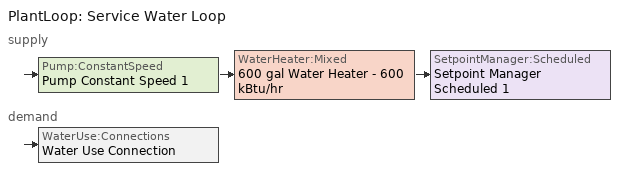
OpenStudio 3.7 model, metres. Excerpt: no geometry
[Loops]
PlantLoop 'Service Water Loop'
 supply: Pump:ConstantSpeed 'Pump Constant Speed 1' > WaterHeater:Mixed '600 gal Water Heater - 600 kBtu/hr' > SetpointManager:Scheduled 'Setpoint Manager Scheduled 1'
 demand: WaterUse:Connections 'Water Use Connection'
[SizingPeriod:DesignDay] Daily Dry-Bulb Temperature Range {deltaC}=9.3; Barometric Pressure {Pa}=100893; Wind Speed {m/s}=4.9; Wind Direction {deg}=220; Rain Indicator=No; Snow Indicator=No; Day of Month=21; Month=7; Day Type=SummerDesignDay; Daylight Saving Time Indicator=No; Dry-Bulb Temperature Range Modifier Type=DefaultMultipliers; Solar Model Indicator=ASHRAETau; ASHRAE Clear Sky Optical Depth for Beam Irradiance=0.465; ASHRAE Clear Sky Optical Depth for Diffuse Irradiance=1.966
Name | Maximum Dry-Bulb Temperature {C} | Humidity Condition Type | Wetbulb or DewPoint at Maximum Dry-Bulb {C} | Enthalpy at Maximum Dry-Bulb {J/kg}
Montreal Int'l Ann Clg .4% Condns WB=>MDB | 28.1 | Wetbulb | 23.2
Montreal Int'l Ann Clg .4% Condns DP=>MDB | 26 | Dewpoint | 21.6
Montreal Int'l Ann Clg .4% Condns Enth=>MDB | 28.1 | Enthalpy | 23 | 69300
[Sizing:Zone] Zone Cooling Design Supply Air Temperature Input Method=SupplyAirTemperature; Zone Cooling Design Supply Air Temperature {C}=14; Zone Cooling Design Supply Air Temperature Difference {deltaC}=11.11; Zone Heating Design Supply Air Temperature Input Method=SupplyAirTemperature; Zone Heating Design Supply Air Temperature {C}=40; Zone Heating Design Supply Air Temperature Difference {deltaC}=11.11; Zone Cooling Design Supply Air Humidity Ratio {kg-H2O/kg-air}=0.0085; Zone Heating Design Supply Air Humidity Ratio {kg-H2O/kg-air}=0.008; Cooling Design Air Flow Method=DesignDay; Heating Design Air Flow Method=DesignDay; Account for Dedicated Outdoor Air System=No; Dedicated Outdoor Air System Control Strategy=NeutralSupplyAir; Dedicated Outdoor Air Low Setpoint Temperature for Design {C}=autosize; Dedicated Outdoor Air High Setpoint Temperature for Design {C}=autosize; Zone Load Sizing Method=Sensible Load Only No Latent Load; Zone Latent Cooling Design Supply Air Humidity Ratio Input Method=HumidityRatioDifference; Zone Cooling Design Supply Air Humidity Ratio Difference {kgWater/kgDryAir}=0.005; Zone Latent Heating Design Supply Air Humidity Ratio Input Method=HumidityRatioDifference; Zone Humidification Design Supply Air Humidity Ratio Difference {kgWater/kgDryAir}=0.005
Thermal Zone 1; Thermal Zone 2; Thermal Zone 3; Thermal Zone 4; Thermal Zone 5; Thermal Zone 6; Thermal Zone 7; Thermal Zone 8; Thermal Zone 9; Thermal Zone 10; Thermal Zone 11; Thermal Zone 12; Thermal Zone 13; Thermal Zone 14; Thermal Zone 15; Thermal Zone 16; Thermal Zone 17; Thermal Zone 18; Thermal Zone 19; Thermal Zone 20; Thermal Zone 21; Thermal Zone 22; Thermal Zone 23; Thermal Zone 24; Thermal Zone 25; Thermal Zone 26; Thermal Zone 27; Thermal Zone 28; Thermal Zone 29; Thermal Zone 30; Thermal Zone 31; Thermal Zone 32; Thermal Zone 33; Thermal Zone 34; Thermal Zone 35; Thermal Zone 36; Thermal Zone 37; Thermal Zone 38; Thermal Zone 39; Thermal Zone 40; Thermal Zone 41; Thermal Zone 42; Thermal Zone 43; Thermal Zone 44
[Zone equipment]
Thermal Zone 1: Elec Baseboard, PTHP
Thermal Zone 2: Elec Baseboard 28, PTHP 28
Thermal Zone 3: Elec Baseboard 29, PTHP 29
Thermal Zone 4: Elec Baseboard 31, PTHP 31
Thermal Zone 5: Elec Baseboard 27, PTHP 27
Thermal Zone 6: Elec Baseboard 26, PTHP 26
Thermal Zone 7: Elec Baseboard 30, PTHP 30
Thermal Zone 8: Elec Baseboard 32, PTHP 32
Thermal Zone 9: Elec Baseboard 39, PTHP 39
Thermal Zone 10: Elec Baseboard 40, PTHP 40
Thermal Zone 11: Elec Baseboard 41, PTHP 41
Thermal Zone 12: Elec Baseboard 42, PTHP 42
Thermal Zone 13: Elec Baseboard 38, PTHP 38
Thermal Zone 14: Elec Baseboard 43, PTHP 43
Thermal Zone 15: Elec Baseboard 34, PTHP 34
Thermal Zone 16: Elec Baseboard 33, PTHP 33
Thermal Zone 17: Elec Baseboard 37, PTHP 37
Thermal Zone 18: Elec Baseboard 36, PTHP 36
Thermal Zone 19: Elec Baseboard 35, PTHP 35
Thermal Zone 20: Elec Baseboard 3, PTHP 3
Thermal Zone 21: Elec Baseboard 22, PTHP 22
Thermal Zone 22: Elec Baseboard 7, PTHP 7
Thermal Zone 23: Elec Baseboard 12, PTHP 12
Thermal Zone 24: Elec Baseboard 2, PTHP 2
Thermal Zone 25: Elec Baseboard 24, PTHP 24
Thermal Zone 26: Elec Baseboard 16, PTHP 16
Thermal Zone 27: Elec Baseboard 8, PTHP 8
Thermal Zone 28: Elec Baseboard 19, PTHP 19
Thermal Zone 29: Elec Baseboard 13, PTHP 13
Thermal Zone 30: Elec Baseboard 14, PTHP 14
Thermal Zone 31: Elec Baseboard 17, PTHP 17
Thermal Zone 32: Elec Baseboard 20, PTHP 20
Thermal Zone 33: Elec Baseboard 4, PTHP 4
Thermal Zone 34: Elec Baseboard 15, PTHP 15
Thermal Zone 35: Elec Baseboard 9, PTHP 9
Thermal Zone 36: Elec Baseboard 11, PTHP 11
Thermal Zone 37: Elec Baseboard 18, PTHP 18
Thermal Zone 38: Elec Baseboard 5, PTHP 5
Thermal Zone 39: Elec Baseboard 6, PTHP 6
Thermal Zone 40: Elec Baseboard 25, PTHP 25
Thermal Zone 41: Elec Baseboard 23, PTHP 23
Thermal Zone 42: Elec Baseboard 21, PTHP 21
Thermal Zone 43: Elec Baseboard 10, PTHP 10
Thermal Zone 44: Elec Baseboard 1, PTHP 1
[WaterUse:Equipment:Definition]
Name | Peak Flow Rate {m3/s} | Target Temperature Schedule | Sensible Fraction Schedule | Latent Fraction Schedule
MURB_Service Hot Water GENERAL | 0.0001 | 60.0C Hot Water | 0.2 Hot Water Sensible Fraction | 0.05 Hot Water Latent Fraction
Whole Building Water Equipment Definition - 100 units 200 occupants | 0.0004 | SHW_Temperature_140F | Fraction Sensible - 0.2 | Fraction Sensible - 0.05
[ZoneHVAC:Baseboard:Convective:Electric] Availability Schedule=Always On Discrete hvac_library; Nominal Capacity {W}=autosize; Efficiency=1
Elec Baseboard; Elec Baseboard 1; Elec Baseboard 2; Elec Baseboard 3; Elec Baseboard 4; Elec Baseboard 5; Elec Baseboard 6; Elec Baseboard 7; Elec Baseboard 8; Elec Baseboard 9; Elec Baseboard 10; Elec Baseboard 11; Elec Baseboard 12; Elec Baseboard 13; Elec Baseboard 14; Elec Baseboard 15; Elec Baseboard 16; Elec Baseboard 17; Elec Baseboard 18; Elec Baseboard 19; Elec Baseboard 20; Elec Baseboard 21; Elec Baseboard 22; Elec Baseboard 23; Elec Baseboard 24; Elec Baseboard 25; Elec Baseboard 26; Elec Baseboard 27; Elec Baseboard 28; Elec Baseboard 29; Elec Baseboard 30; Elec Baseboard 31; Elec Baseboard 32; Elec Baseboard 33; Elec Baseboard 34; Elec Baseboard 35; Elec Baseboard 36; Elec Baseboard 37; Elec Baseboard 38; Elec Baseboard 39; Elec Baseboard 40; Elec Baseboard 41; Elec Baseboard 42; Elec Baseboard 43
[PlantLoop]
Service Water Loop: Glycol Concentration=0; Maximum Loop Temperature {C}=60; Minimum Loop Temperature {C}=10; Plant Loop Volume {m3}=Autocalculate; Load Distribution Scheme=Optimal
[Sizing:Plant]
Service Water Loop: Loop Type=Heating; Design Loop Exit Temperature {C}=60; Loop Design Temperature Difference {deltaC}=5; Sizing Option=NonCoincident; Zone Timesteps in Averaging Window=1; Coincident Sizing Factor Mode=None
[SetpointManager:Scheduled]
Setpoint Manager Scheduled 1: Control Variable=Temperature; Schedule=SHW_Temperature_140F
[Pump:ConstantSpeed]
Pump Constant Speed 1: Rated Flow Rate {m3/s}=autosize; Rated Pump Head {Pa}=29891; Rated Power Consumption {W}=autosize; Motor Efficiency=0.9; Fraction of Motor Inefficiencies to Fluid Stream=0; Pump Control Type=Intermittent; Design Power Sizing Method=PowerPerFlowPerPressure; Design Electric Power per Unit Flow Rate {W/(m3/s)}=348701.1; Design Shaft Power per Unit Flow Rate per Unit Head {W-s/m3-Pa}=1.28205
[WaterHeater:Mixed]
600 gal Water Heater - 600 kBtu/hr: Tank Volume {m3}=2.27125; Setpoint Temperature Schedule=SHW_Temperature_140F; Deadband Temperature Difference {deltaC}=5; Maximum Temperature Limit {C}=82.22222; Heater Control Type=Cycle; Heater Maximum Capacity {W}=175842; Heater Fuel Type=NaturalGas; Heater Thermal Efficiency=0.801543; Off Cycle Parasitic Fuel Consumption Rate {W}=2562; Off Cycle Parasitic Fuel Type=NaturalGas; Off Cycle Parasitic Heat Fraction to Tank=0.8; On Cycle Parasitic Fuel Consumption Rate {W}=2562; On Cycle Parasitic Fuel Type=NaturalGas; Ambient Temperature Indicator=Schedule; Ambient Temperature Schedule=Water Heater Ambient Temp Schedule - 70F; Off Cycle Loss Coefficient to Ambient Temperature {W/K}=6; On Cycle Loss Coefficient to Ambient Temperature {W/K}=6; Use Side Effectiveness=1; Source Side Effectiveness=1; Use Side Design Flow Rate {m3/s}=autosize; Source Side Design Flow Rate {m3/s}=autosize; Indirect Water Heating Recovery Time {hr}=1.5; Source Side Flow Control Mode=IndirectHeatPrimarySetpoint
[WaterHeater:Sizing]
600 gal Water Heater - 600 kBtu/hr: Design Mode=PeakDraw; Time Storage Can Meet Peak Draw {hr}=0.538503; Time for Tank Recovery {hr}=0; Nominal Tank Volume for Autosizing Plant Connections {m3}=1
[WaterUse:Equipment]
Name | Water Use Equipment Definition | Flow Rate Fraction Schedule
ESTAR MFHR Whole Building Water Use Equipment | Whole Building Water Equipment Definition - 100 units 200 occupants | ESTAR MFHR DHW Fraction Schedule
Water Use Equipment 1 | MURB_Service Hot Water GENERAL
[WaterUse:Connections]
Water Use Connection: Hot Water Supply Temperature Schedule=MURB hot water equipment schedule; Water Use Equipment Name 1=Water Use Equipment 1
[ZoneHVAC:PackagedTerminalHeatPump] Availability Schedule=Always On Discrete hvac_library; Supply Air Flow Rate During Cooling Operation {m3/s}=Autosize; Supply Air Flow Rate During Heating Operation {m3/s}=Autosize; Supply Air Flow Rate When No Cooling or Heating is Needed {m3/s}=Autosize; Outdoor Air Flow Rate During Cooling Operation {m3/s}=Autosize; Outdoor Air Flow Rate During Heating Operation {m3/s}=Autosize; Outdoor Air Flow Rate When No Cooling or Heating is Needed {m3/s}=Autosize; Maximum Supply Air Temperature from Supplemental Heater {C}=Autosize; Supply Air Fan Operating Mode Schedule=Always On Discrete hvac_library
Name | Supply Air Fan | Heating Coil | Cooling Coil | Supplemental Heating Coil
PTHP | PTHP CV Fan | PTHP 1 Spd DX Htg Coil | PTHP 1 Spd DX Clg Coil | PTHP Elec Htg Backup Coil
PTHP 1 | PTHP CV Fan 1 | PTHP 1 Spd DX Htg Coil 1 | PTHP 1 Spd DX Clg Coil 1 | PTHP Elec Htg Backup Coil 1
PTHP 2 | PTHP CV Fan 2 | PTHP 1 Spd DX Htg Coil 2 | PTHP 1 Spd DX Clg Coil 2 | PTHP Elec Htg Backup Coil 2
PTHP 3 | PTHP CV Fan 3 | PTHP 1 Spd DX Htg Coil 3 | PTHP 1 Spd DX Clg Coil 3 | PTHP Elec Htg Backup Coil 3
PTHP 4 | PTHP CV Fan 4 | PTHP 1 Spd DX Htg Coil 4 | PTHP 1 Spd DX Clg Coil 4 | PTHP Elec Htg Backup Coil 4
PTHP 5 | PTHP CV Fan 5 | PTHP 1 Spd DX Htg Coil 5 | PTHP 1 Spd DX Clg Coil 5 | PTHP Elec Htg Backup Coil 5
PTHP 6 | PTHP CV Fan 6 | PTHP 1 Spd DX Htg Coil 6 | PTHP 1 Spd DX Clg Coil 6 | PTHP Elec Htg Backup Coil 6
PTHP 7 | PTHP CV Fan 7 | PTHP 1 Spd DX Htg Coil 7 | PTHP 1 Spd DX Clg Coil 7 | PTHP Elec Htg Backup Coil 7
PTHP 8 | PTHP CV Fan 8 | PTHP 1 Spd DX Htg Coil 8 | PTHP 1 Spd DX Clg Coil 8 | PTHP Elec Htg Backup Coil 8
PTHP 9 | PTHP CV Fan 9 | PTHP 1 Spd DX Htg Coil 9 | PTHP 1 Spd DX Clg Coil 9 | PTHP Elec Htg Backup Coil 9
PTHP 10 | PTHP CV Fan 10 | PTHP 1 Spd DX Htg Coil 10 | PTHP 1 Spd DX Clg Coil 10 | PTHP Elec Htg Backup Coil 10
PTHP 11 | PTHP CV Fan 11 | PTHP 1 Spd DX Htg Coil 11 | PTHP 1 Spd DX Clg Coil 11 | PTHP Elec Htg Backup Coil 11
PTHP 12 | PTHP CV Fan 12 | PTHP 1 Spd DX Htg Coil 12 | PTHP 1 Spd DX Clg Coil 12 | PTHP Elec Htg Backup Coil 12
PTHP 13 | PTHP CV Fan 13 | PTHP 1 Spd DX Htg Coil 13 | PTHP 1 Spd DX Clg Coil 13 | PTHP Elec Htg Backup Coil 13
PTHP 14 | PTHP CV Fan 14 | PTHP 1 Spd DX Htg Coil 14 | PTHP 1 Spd DX Clg Coil 14 | PTHP Elec Htg Backup Coil 14
PTHP 15 | PTHP CV Fan 15 | PTHP 1 Spd DX Htg Coil 15 | PTHP 1 Spd DX Clg Coil 15 | PTHP Elec Htg Backup Coil 15
PTHP 16 | PTHP CV Fan 16 | PTHP 1 Spd DX Htg Coil 16 | PTHP 1 Spd DX Clg Coil 16 | PTHP Elec Htg Backup Coil 16
PTHP 17 | PTHP CV Fan 17 | PTHP 1 Spd DX Htg Coil 17 | PTHP 1 Spd DX Clg Coil 17 | PTHP Elec Htg Backup Coil 17
PTHP 18 | PTHP CV Fan 18 | PTHP 1 Spd DX Htg Coil 18 | PTHP 1 Spd DX Clg Coil 18 | PTHP Elec Htg Backup Coil 18
PTHP 19 | PTHP CV Fan 19 | PTHP 1 Spd DX Htg Coil 19 | PTHP 1 Spd DX Clg Coil 19 | PTHP Elec Htg Backup Coil 19
PTHP 20 | PTHP CV Fan 20 | PTHP 1 Spd DX Htg Coil 20 | PTHP 1 Spd DX Clg Coil 20 | PTHP Elec Htg Backup Coil 20
PTHP 21 | PTHP CV Fan 21 | PTHP 1 Spd DX Htg Coil 21 | PTHP 1 Spd DX Clg Coil 21 | PTHP Elec Htg Backup Coil 21
PTHP 22 | PTHP CV Fan 22 | PTHP 1 Spd DX Htg Coil 22 | PTHP 1 Spd DX Clg Coil 22 | PTHP Elec Htg Backup Coil 22
PTHP 23 | PTHP CV Fan 23 | PTHP 1 Spd DX Htg Coil 23 | PTHP 1 Spd DX Clg Coil 23 | PTHP Elec Htg Backup Coil 23
PTHP 24 | PTHP CV Fan 24 | PTHP 1 Spd DX Htg Coil 24 | PTHP 1 Spd DX Clg Coil 24 | PTHP Elec Htg Backup Coil 24
PTHP 25 | PTHP CV Fan 25 | PTHP 1 Spd DX Htg Coil 25 | PTHP 1 Spd DX Clg Coil 25 | PTHP Elec Htg Backup Coil 25
PTHP 26 | PTHP CV Fan 26 | PTHP 1 Spd DX Htg Coil 26 | PTHP 1 Spd DX Clg Coil 26 | PTHP Elec Htg Backup Coil 26
PTHP 27 | PTHP CV Fan 27 | PTHP 1 Spd DX Htg Coil 27 | PTHP 1 Spd DX Clg Coil 27 | PTHP Elec Htg Backup Coil 27
PTHP 28 | PTHP CV Fan 28 | PTHP 1 Spd DX Htg Coil 28 | PTHP 1 Spd DX Clg Coil 28 | PTHP Elec Htg Backup Coil 28
PTHP 29 | PTHP CV Fan 29 | PTHP 1 Spd DX Htg Coil 29 | PTHP 1 Spd DX Clg Coil 29 | PTHP Elec Htg Backup Coil 29
PTHP 30 | PTHP CV Fan 30 | PTHP 1 Spd DX Htg Coil 30 | PTHP 1 Spd DX Clg Coil 30 | PTHP Elec Htg Backup Coil 30
PTHP 31 | PTHP CV Fan 31 | PTHP 1 Spd DX Htg Coil 31 | PTHP 1 Spd DX Clg Coil 31 | PTHP Elec Htg Backup Coil 31
PTHP 32 | PTHP CV Fan 32 | PTHP 1 Spd DX Htg Coil 32 | PTHP 1 Spd DX Clg Coil 32 | PTHP Elec Htg Backup Coil 32
PTHP 33 | PTHP CV Fan 33 | PTHP 1 Spd DX Htg Coil 33 | PTHP 1 Spd DX Clg Coil 33 | PTHP Elec Htg Backup Coil 33
PTHP 34 | PTHP CV Fan 34 | PTHP 1 Spd DX Htg Coil 34 | PTHP 1 Spd DX Clg Coil 34 | PTHP Elec Htg Backup Coil 34
PTHP 35 | PTHP CV Fan 35 | PTHP 1 Spd DX Htg Coil 35 | PTHP 1 Spd DX Clg Coil 35 | PTHP Elec Htg Backup Coil 35
PTHP 36 | PTHP CV Fan 36 | PTHP 1 Spd DX Htg Coil 36 | PTHP 1 Spd DX Clg Coil 36 | PTHP Elec Htg Backup Coil 36
PTHP 37 | PTHP CV Fan 37 | PTHP 1 Spd DX Htg Coil 37 | PTHP 1 Spd DX Clg Coil 37 | PTHP Elec Htg Backup Coil 37
PTHP 38 | PTHP CV Fan 38 | PTHP 1 Spd DX Htg Coil 38 | PTHP 1 Spd DX Clg Coil 38 | PTHP Elec Htg Backup Coil 38
PTHP 39 | PTHP CV Fan 39 | PTHP 1 Spd DX Htg Coil 39 | PTHP 1 Spd DX Clg Coil 39 | PTHP Elec Htg Backup Coil 39
PTHP 40 | PTHP CV Fan 40 | PTHP 1 Spd DX Htg Coil 40 | PTHP 1 Spd DX Clg Coil 40 | PTHP Elec Htg Backup Coil 40
PTHP 41 | PTHP CV Fan 41 | PTHP 1 Spd DX Htg Coil 41 | PTHP 1 Spd DX Clg Coil 41 | PTHP Elec Htg Backup Coil 41
PTHP 42 | PTHP CV Fan 42 | PTHP 1 Spd DX Htg Coil 42 | PTHP 1 Spd DX Clg Coil 42 | PTHP Elec Htg Backup Coil 42
PTHP 43 | PTHP CV Fan 43 | PTHP 1 Spd DX Htg Coil 43 | PTHP 1 Spd DX Clg Coil 43 | PTHP Elec Htg Backup Coil 43
[Fan:ConstantVolume] Availability Schedule=Always On Discrete hvac_library; Maximum Flow Rate {m3/s}=AutoSize
PTHP CV Fan; PTHP CV Fan 1; PTHP CV Fan 2; PTHP CV Fan 3; PTHP CV Fan 4; PTHP CV Fan 5; PTHP CV Fan 6; PTHP CV Fan 7; PTHP CV Fan 8; PTHP CV Fan 9; PTHP CV Fan 10; PTHP CV Fan 11; PTHP CV Fan 12; PTHP CV Fan 13; PTHP CV Fan 14; PTHP CV Fan 15; PTHP CV Fan 16; PTHP CV Fan 17; PTHP CV Fan 18; PTHP CV Fan 19; PTHP CV Fan 20; PTHP CV Fan 21; PTHP CV Fan 22; PTHP CV Fan 23; PTHP CV Fan 24; PTHP CV Fan 25; PTHP CV Fan 26; PTHP CV Fan 27; PTHP CV Fan 28; PTHP CV Fan 29; PTHP CV Fan 30; PTHP CV Fan 31; PTHP CV Fan 32; PTHP CV Fan 33; PTHP CV Fan 34; PTHP CV Fan 35; PTHP CV Fan 36; PTHP CV Fan 37; PTHP CV Fan 38; PTHP CV Fan 39; PTHP CV Fan 40; PTHP CV Fan 41; PTHP CV Fan 42; PTHP CV Fan 43
[Coil:Heating:DX:SingleSpeed] Availability Schedule=Always On Discrete hvac_library; Rated Total Heating Capacity {W}=2.22045e-16; Rated COP {W/W}=5; Rated Air Flow Rate {m3/s}=Autosize; Rated Supply Fan Power Per Volume Flow Rate 2017 {W/(m3/s)}=773.3; Rated Supply Fan Power Per Volume Flow Rate 2023 {W/(m3/s)}=934.4; Total Heating Capacity Function of Temperature Curve=OS:Curve:Biquadratic 11; Total Heating Capacity Function of Flow Fraction Curve=OS:Curve:Quadratic 14; Energy Input Ratio Function of Temperature Curve=OS:Curve:Biquadratic 12; Energy Input Ratio Function of Flow Fraction Curve=OS:Curve:Quadratic 15; Part Load Fraction Correlation Curve=OS:Curve:Quadratic 16; Defrost Strategy=Resistive; Defrost Control=Timed; Defrost Time Period Fraction=0.166667; Resistive Defrost Heater Capacity {W}=2000
PTHP 1 Spd DX Htg Coil; PTHP 1 Spd DX Htg Coil 1; PTHP 1 Spd DX Htg Coil 2; PTHP 1 Spd DX Htg Coil 3; PTHP 1 Spd DX Htg Coil 4; PTHP 1 Spd DX Htg Coil 5; PTHP 1 Spd DX Htg Coil 6; PTHP 1 Spd DX Htg Coil 7; PTHP 1 Spd DX Htg Coil 8; PTHP 1 Spd DX Htg Coil 9; PTHP 1 Spd DX Htg Coil 10; PTHP 1 Spd DX Htg Coil 11; PTHP 1 Spd DX Htg Coil 12; PTHP 1 Spd DX Htg Coil 13; PTHP 1 Spd DX Htg Coil 14; PTHP 1 Spd DX Htg Coil 15; PTHP 1 Spd DX Htg Coil 16; PTHP 1 Spd DX Htg Coil 17; PTHP 1 Spd DX Htg Coil 18; PTHP 1 Spd DX Htg Coil 19; PTHP 1 Spd DX Htg Coil 20; PTHP 1 Spd DX Htg Coil 21; PTHP 1 Spd DX Htg Coil 22; PTHP 1 Spd DX Htg Coil 23; PTHP 1 Spd DX Htg Coil 24; PTHP 1 Spd DX Htg Coil 25; PTHP 1 Spd DX Htg Coil 26; PTHP 1 Spd DX Htg Coil 27; PTHP 1 Spd DX Htg Coil 28; PTHP 1 Spd DX Htg Coil 29; PTHP 1 Spd DX Htg Coil 30; PTHP 1 Spd DX Htg Coil 31; PTHP 1 Spd DX Htg Coil 32; PTHP 1 Spd DX Htg Coil 33; PTHP 1 Spd DX Htg Coil 34; PTHP 1 Spd DX Htg Coil 35; PTHP 1 Spd DX Htg Coil 36; PTHP 1 Spd DX Htg Coil 37; PTHP 1 Spd DX Htg Coil 38; PTHP 1 Spd DX Htg Coil 39; PTHP 1 Spd DX Htg Coil 40; PTHP 1 Spd DX Htg Coil 41; PTHP 1 Spd DX Htg Coil 42; PTHP 1 Spd DX Htg Coil 43
[Coil:Cooling:DX:SingleSpeed] Availability Schedule=Always On Discrete hvac_library; Rated Total Cooling Capacity {W}=Autosize; Rated Sensible Heat Ratio=Autosize; Rated COP {W/W}=3; Rated Air Flow Rate {m3/s}=Autosize; Rated Evaporator Fan Power Per Volume Flow Rate 2017 {W/(m3/s)}=773.3; Rated Evaporator Fan Power Per Volume Flow Rate 2023 {W/(m3/s)}=934.4; Total Cooling Capacity Function of Temperature Curve=OS:Curve:Biquadratic 9; Total Cooling Capacity Function of Flow Fraction Curve=OS:Curve:Quadratic 11; Energy Input Ratio Function of Temperature Curve=OS:Curve:Biquadratic 10; Energy Input Ratio Function of Flow Fraction Curve=OS:Curve:Quadratic 12; Part Load Fraction Correlation Curve=OS:Curve:Quadratic 13; Minimum Outdoor Dry-Bulb Temperature for Compressor Operation {C}=-25; Nominal Time for Condensate Removal to Begin {s}=0; Ratio of Initial Moisture Evaporation Rate and Steady State Latent Capacity=0; Maximum Cycling Rate {cycles/hr}=0; Latent Capacity Time Constant {s}=0; Condenser Type=AirCooled; Evaporative Condenser Effectiveness=0; Evaporative Condenser Air Flow Rate {m3/s}=Autosize; Evaporative Condenser Pump Rated Power Consumption {W}=Autosize; Crankcase Heater Capacity {W}=0; Maximum Outdoor Dry-Bulb Temperature for Crankcase Heater Operation {C}=0; Basin Heater Capacity {W/K}=0; Basin Heater Setpoint Temperature {C}=10
PTHP 1 Spd DX Clg Coil; PTHP 1 Spd DX Clg Coil 1; PTHP 1 Spd DX Clg Coil 2; PTHP 1 Spd DX Clg Coil 3; PTHP 1 Spd DX Clg Coil 4; PTHP 1 Spd DX Clg Coil 5; PTHP 1 Spd DX Clg Coil 6; PTHP 1 Spd DX Clg Coil 7; PTHP 1 Spd DX Clg Coil 8; PTHP 1 Spd DX Clg Coil 9; PTHP 1 Spd DX Clg Coil 10; PTHP 1 Spd DX Clg Coil 11; PTHP 1 Spd DX Clg Coil 12; PTHP 1 Spd DX Clg Coil 13; PTHP 1 Spd DX Clg Coil 14; PTHP 1 Spd DX Clg Coil 15; PTHP 1 Spd DX Clg Coil 16; PTHP 1 Spd DX Clg Coil 17; PTHP 1 Spd DX Clg Coil 18; PTHP 1 Spd DX Clg Coil 19; PTHP 1 Spd DX Clg Coil 20; PTHP 1 Spd DX Clg Coil 21; PTHP 1 Spd DX Clg Coil 22; PTHP 1 Spd DX Clg Coil 23; PTHP 1 Spd DX Clg Coil 24; PTHP 1 Spd DX Clg Coil 25; PTHP 1 Spd DX Clg Coil 26; PTHP 1 Spd DX Clg Coil 27; PTHP 1 Spd DX Clg Coil 28; PTHP 1 Spd DX Clg Coil 29; PTHP 1 Spd DX Clg Coil 30; PTHP 1 Spd DX Clg Coil 31; PTHP 1 Spd DX Clg Coil 32; PTHP 1 Spd DX Clg Coil 33; PTHP 1 Spd DX Clg Coil 34; PTHP 1 Spd DX Clg Coil 35; PTHP 1 Spd DX Clg Coil 36; PTHP 1 Spd DX Clg Coil 37; PTHP 1 Spd DX Clg Coil 38; PTHP 1 Spd DX Clg Coil 39; PTHP 1 Spd DX Clg Coil 40; PTHP 1 Spd DX Clg Coil 41; PTHP 1 Spd DX Clg Coil 42; PTHP 1 Spd DX Clg Coil 43
[Coil:Heating:Electric] Availability Schedule=Always On Discrete hvac_library
PTHP Elec Htg Backup Coil; PTHP Elec Htg Backup Coil 1; PTHP Elec Htg Backup Coil 2; PTHP Elec Htg Backup Coil 3; PTHP Elec Htg Backup Coil 4; PTHP Elec Htg Backup Coil 5; PTHP Elec Htg Backup Coil 6; PTHP Elec Htg Backup Coil 7; PTHP Elec Htg Backup Coil 8; PTHP Elec Htg Backup Coil 9; PTHP Elec Htg Backup Coil 10; PTHP Elec Htg Backup Coil 11; PTHP Elec Htg Backup Coil 12; PTHP Elec Htg Backup Coil 13; PTHP Elec Htg Backup Coil 14; PTHP Elec Htg Backup Coil 15; PTHP Elec Htg Backup Coil 16; PTHP Elec Htg Backup Coil 17; PTHP Elec Htg Backup Coil 18; PTHP Elec Htg Backup Coil 19; PTHP Elec Htg Backup Coil 20; PTHP Elec Htg Backup Coil 21; PTHP Elec Htg Backup Coil 22; PTHP Elec Htg Backup Coil 23; PTHP Elec Htg Backup Coil 24; PTHP Elec Htg Backup Coil 25; PTHP Elec Htg Backup Coil 26; PTHP Elec Htg Backup Coil 27; PTHP Elec Htg Backup Coil 28; PTHP Elec Htg Backup Coil 29; PTHP Elec Htg Backup Coil 30; PTHP Elec Htg Backup Coil 31; PTHP Elec Htg Backup Coil 32; PTHP Elec Htg Backup Coil 33; PTHP Elec Htg Backup Coil 34; PTHP Elec Htg Backup Coil 35; PTHP Elec Htg Backup Coil 36; PTHP Elec Htg Backup Coil 37; PTHP Elec Htg Backup Coil 38; PTHP Elec Htg Backup Coil 39; PTHP Elec Htg Backup Coil 40; PTHP Elec Htg Backup Coil 41; PTHP Elec Htg Backup Coil 42; PTHP Elec Htg Backup Coil 43
[Schedule:Constant]
Always On Discrete hvac_library: Value=1
[Schedule:Ruleset]
Name | Default Day Schedule | Summer Design Day Schedule | Winter Design Day Schedule
MURB hot water equipment schedule | Medium Office Hot Water Equipment Default Schedule 1 | Medium Office Hot Water Equipment Summer Design Day Schedule 2 | Medium Office Hot Water Equipment Winter Design Day Schedule 2
60.0C Hot Water | Schedule Day 46
0.2 Hot Water Sensible Fraction | Schedule Day 47
0.05 Hot Water Latent Fraction | Schedule Day 48
SHW_Temperature_140F | SHW_Temperature_140F_Default | SHW_Temperature_140F_Summer_Design_Day | SHW_Temperature_140F_Winter_Design_Day
Water Heater Ambient Temp Schedule - 70F | Water Heater Ambient Temp Schedule - 70F_Default | Water Heater Ambient Temp Schedule - 70F_Summer_Design_Day | Water Heater Ambient Temp Schedule - 70F_Winter_Design_Day
ESTAR MFHR DHW Fraction Schedule | ESTAR MFHR DHW Schedule Day
Fraction Sensible - 0.2 | Fraction Sensible DefaultDay - 0.2
Fraction Sensible - 0.05 | Fraction Latent DefaultDay - 0.05
[Schedule:Day]
Medium Office Hot Water Equipment Default Schedule 1: 1, 0, 0.04, 2, 0, 0.04, 3, 0, 0.04, 4, 0, 0.04, 5, 0, 0.04, 6, 0, 0.07, 7, 0, 0.04, 8, 0, 0.04, 9, 0, 0.04, 10, 0, 0.04, 11, 0, 0.04, 12, 0, 0.06, 13, 0, 0.06, 14, 0, 0.09, 15, 0, 0.06, 16, 0, 0.04, 17, 0, 0.04, 18, 0, 0.04, 19, 0, 0.04, 20, 0, 0.04, 21, 0, 0.04, 22, 0, 0.07, 23, 0, 0.04, 24, 0, 0.04
Medium Office Hot Water Equipment Summer Design Day Schedule 2: 1, 0, 0.05, 2, 0, 0.05, 3, 0, 0.05, 4, 0, 0.05, 5, 0, 0.05, 6, 0, 0.08, 7, 0, 0.07, 8, 0, 0.19, 9, 0, 0.35, 10, 0, 0.38, 11, 0, 0.39, 12, 0, 0.47, 13, 0, 0.57, 14, 0, 0.54, 15, 0, 0.34, 16, 0, 0.33, 17, 0, 0.44, 18, 0, 0.26, 19, 0, 0.21, 20, 0, 0.15, 21, 0, 0.17, 22, 0, 0.08, 23, 0, 0.05, 24, 0, 0.05
Medium Office Hot Water Equipment Winter Design Day Schedule 2: 1, 0, 0.058024, 2, 0, 0.05, 3, 0, 0.05, 4, 0, 0.05, 5, 0, 0.05, 6, 0, 0.08, 7, 0, 0.07, 8, 0, 0.11, 9, 0, 0.15, 10, 0, 0.21, 11, 0, 0.19, 12, 0, 0.23, 13, 0, 0.2, 14, 0, 0.19, 15, 0, 0.15, 16, 0, 0.13, 17, 0, 0.14, 18, 0, 0.0784316, 19, 0, 0.0784316, 20, 0, 0.0784316, 21, 0, 0.0784316, 22, 0, 0.09, 23, 0, 0.05, 24, 0, 0.05
Friday 2: 1, 0, 0.37, 2, 0, 0.27, 3, 0, 0.19, 4, 0, 0.16, 5, 0, 0.2, 6, 0, 0.28, 7, 0, 0.53, 8, 0, 0.77, 9, 0, 0.89, 10, 0, 0.83, 11, 0, 0.78, 12, 0, 0.72, 13, 0, 0.71, 14, 0, 0.63, 15, 0, 0.55, 16, 0, 0.57, 17, 0, 0.65, 18, 0, 0.75, 19, 0, 0.82, 20, 0, 0.83, 21, 0, 0.79, 22, 0, 0.78, 23, 0, 0.69, 24, 0, 0.57
Weekday 2: 1, 0, 0.321315, 2, 0, 0.234675, 3, 0, 0.18, 4, 0, 0.17, 5, 0, 0.19, 6, 0, 0.3, 7, 0, 0.56, 8, 0, 0.84, 9, 0, 0.88, 10, 0, 0.72, 11, 0, 0.67, 12, 0, 0.64, 13, 0, 0.62, 14, 0, 0.55, 15, 0, 0.5, 16, 0, 0.55, 17, 0, 0.86, 18, 0, 0.97, 19, 0, 1, 20, 0, 0.99, 21, 0, 0.9, 22, 0, 0.74, 23, 0, 0.72, 24, 0, 0.49
Medium Office Hot Water Equipment Weekends 2: 1, 0, 0.37, 2, 0, 0.26, 3, 0, 0.2, 4, 0, 0.16, 5, 0, 0.16, 6, 0, 0.2, 7, 0, 0.31, 8, 0, 0.48, 9, 0, 0.73, 10, 0, 0.89, 11, 0, 0.9, 12, 0, 0.91, 13, 0, 0.87, 14, 0, 0.8, 15, 0, 0.72, 16, 0, 0.69, 17, 0, 0.72, 18, 0, 0.8, 19, 0, 0.9, 20, 0, 0.93, 21, 0, 0.89, 22, 0, 0.85, 23, 0, 0.72, 24, 0, 0.53
Schedule Day 46; SHW_Temperature_140F_Default; SHW_Temperature_140F_Summer_Design_Day; SHW_Temperature_140F_Winter_Design_Day: 24, 0, 60
Schedule Day 47; Fraction Sensible DefaultDay - 0.2: 24, 0, 0.2
Schedule Day 48; Fraction Latent DefaultDay - 0.05: 24, 0, 0.05
Water Heater Ambient Temp Schedule - 70F_Default; Water Heater Ambient Temp Schedule - 70F_Summer_Design_Day; Water Heater Ambient Temp Schedule - 70F_Winter_Design_Day: 24, 0, 21.11
ESTAR MFHR DHW Schedule Day: 6, 0, 0.05, 7, 0, 0.3, 8, 0, 0.5, 9, 0, 0.4, 11, 0, 0.3, 12, 0, 0.35, 13, 0, 0.4, 15, 0, 0.35, 17, 0, 0.3, 19, 0, 0.5, 20, 0, 0.4, 21, 0, 0.35, 22, 0, 0.45, 23, 0, 0.3, 24, 0, 0.05
[Schedule:Rule] Schedule Ruleset=MURB hot water equipment schedule
Name | Rule Order | Day Schedule | Apply Friday | Apply Monday | Apply Tuesday | Apply Wednesday | Apply Thursday | Apply Sunday | Apply Saturday
Friday 1 | 0 | Friday 2 | Yes
Schedule Rule 447 | 1 | Weekday 2 |  | Yes | Yes | Yes | Yes
Weekend 1 | 2 | Medium Office Hot Water Equipment Weekends 2 |  |  |  |  |  | Yes | Yes
[Curve:Biquadratic]
Name | Coefficient1 Constant | Coefficient2 x | Coefficient3 x**2 | Coefficient4 y | Coefficient5 y**2 | Coefficient6 x*y | Minimum Value of x {BasedOnField A2} | Maximum Value of x {BasedOnField A2} | Minimum Value of y {BasedOnField A3} | Maximum Value of y {BasedOnField A3}
OS:Curve:Biquadratic 11 | 0.758746 | 0 | 0 | 0.027626 | 0.000148716 | 0 | 0 | 1 | 0 | 1
OS:Curve:Biquadratic 12 | 1.19248 | -0.0300438 | 0.00103745 | 0 | 0 | 0 | -20 | 20 | 0 | 1
OS:Curve:Biquadratic 9 | 0.42415 | 0.04426 | -0.00042 | 0.00333 | -8e-05 | -0.00021 | 17 | 22 | 13 | 46
OS:Curve:Biquadratic 10 | 1.23649 | -0.02431 | 0.00057 | -0.01434 | 0.00063 | -0.00038 | 17 | 22 | 13 | 46
[Curve:Quadratic]
Name | Coefficient1 Constant | Coefficient2 x | Coefficient3 x**2 | Minimum Value of x {BasedOnField A2} | Maximum Value of x {BasedOnField A2}
OS:Curve:Quadratic 14 | 0.84 | 0.16 | 0 | 0.5 | 1.5
OS:Curve:Quadratic 15 | 1.3824 | -0.4336 | 0.0512 | 0 | 1
OS:Curve:Quadratic 16 | 0.85 | 0.15 | 0 | 0 | 1
OS:Curve:Quadratic 11 | 0.77136 | 0.34053 | -0.11088 | 0.75918 | 1.13877
OS:Curve:Quadratic 12 | 1.2055 | -0.32953 | 0.12308 | 0.75918 | 1.13877
OS:Curve:Quadratic 13 | 0.771 | 0.229 | 0 | 0 | 1
